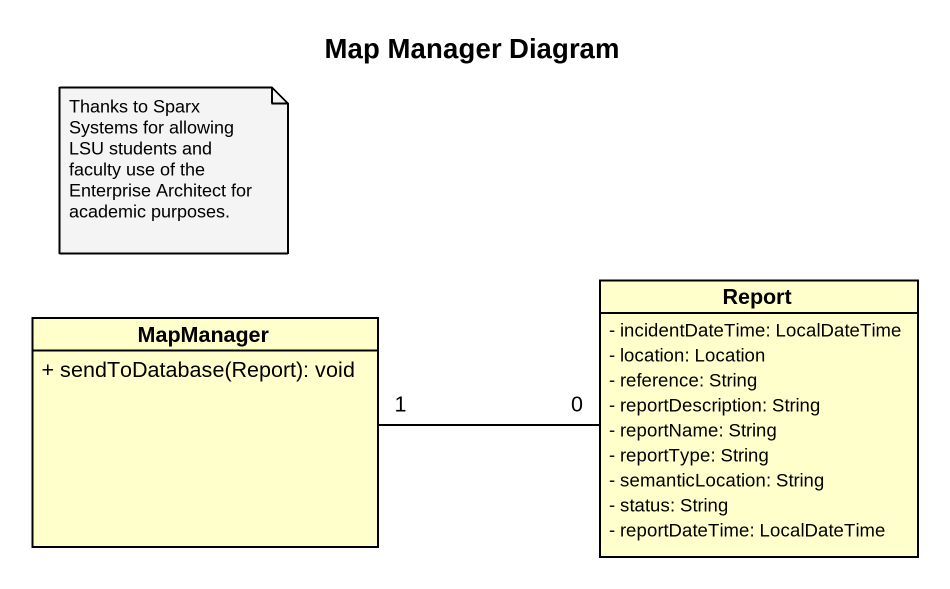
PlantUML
@startuml
title Map Manager Diagram
hide circle
hide empty members
skinparam classAttributeIconSize 0
class MapManager {
  + sendToDatabase(Report): void
}
class Report {
  - incidentDateTime: LocalDateTime
  - location: Location
  - reference: String
  - reportDescription: String
  - reportName: String
  - reportType: String
  - semanticLocation: String
  - status: String
  - reportDateTime: LocalDateTime
}
MapManager "1" -right- "0" Report
note as N1
  Thanks to Sparx Systems for allowing LSU students and faculty use of the Enterprise Architect for academic purposes.
end note
@enduml
